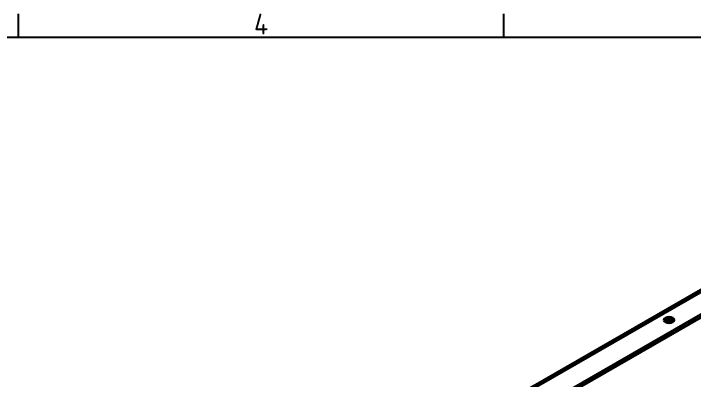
# Model space of a CAD drawing. Header units: millimetres. Extents: x 0 to 1682, y 0 to 1188.
# Drawn here: x 1119.9 to 1316.6, y 1048.8 to 1154.8 of the extents above; entities that cross this region are included whole.
import ezdxf

# ---------------------------------------------------------------- set-up
doc = ezdxf.new("R2010")
doc.units = ezdxf.units.MM
doc.header["$LTSCALE"] = 2
doc.layers.get('0').update_dxf_attribs({"color": 3, "lineweight": 25})
for name, color, linetype, lineweight in [('가시적인 것(ISO)', 3, 'Continuous', 40), ('가시적인 좁은 것(ISO)', 3, 'Continuous', 35), ('경계(ISO)', 7, 'Continuous', 25)]:
    doc.layers.add(name, color=color, linetype=linetype, lineweight=lineweight)
doc.styles.add('문자 텍스트_M2B', font='isocp.shx')

# ---------------------------------------------------------------- blocks, each defined once
blk = doc.blocks.new('경계 Default Border')
at = {"layer": '경계(ISO)'}
for p, q in [((560.667, 574), (560.667, 577.4)), ((630.75, 574), (630.75, 577.4))]:
    blk.add_line(p, q, dxfattribs=at)
at = {"layer": '경계(ISO)', "flags": 128}
blk.add_lwpolyline([(20, 20), (20, 574), (821, 574), (821, 20), (20, 20)], dxfattribs=at)
at = {"layer": '경계(ISO)', "color": 2, "insert": (594.682, 574.4), "char_height": 3, "attachment_point": 7, "style": '문자 텍스트_M2B'}
blk.add_mtext('4', dxfattribs=at)

msp = doc.modelspace()

# ---------------------------------------------------------------- linework, layer by layer
at = {"layer": '가시적인 것(ISO)'}
for p, q in [((1216.0023, 1016.0638), (1395.6074, 1119.4915)), ((1402.2624, 1116.1359), (1222.6572, 1012.7082)), ((1402.2624, 1115.3183), (1222.6572, 1011.8906))]:
    msp.add_line(p, q, dxfattribs=at)
msp.add_ellipse((1309.2542, 1066.268), major_axis=(-1.4, 0), ratio=0.5758617, dxfattribs=at)
for major_axis, start_param, end_param in [((-1.4, 0), 3.67333212, 5.75144584), ((1.0807, 0), 0.41009415, 2.7314985)]:
    msp.add_ellipse((1309.2542, 1065.4504), major_axis=major_axis, ratio=0.5758617, start_param=start_param, end_param=end_param, dxfattribs=at)
at = {"layer": '가시적인 좁은 것(ISO)'}
msp.add_line((1396.6055, 1119.3935), (1217.0004, 1015.9658), dxfattribs=at)

# ---------------------------------------------------------------- block references
at = {"xscale": 2, "yscale": 2, "zscale": 2}
msp.add_blockref('경계 Default Border', (0, 0), dxfattribs=at)

doc.saveas('drawing.dxf')
